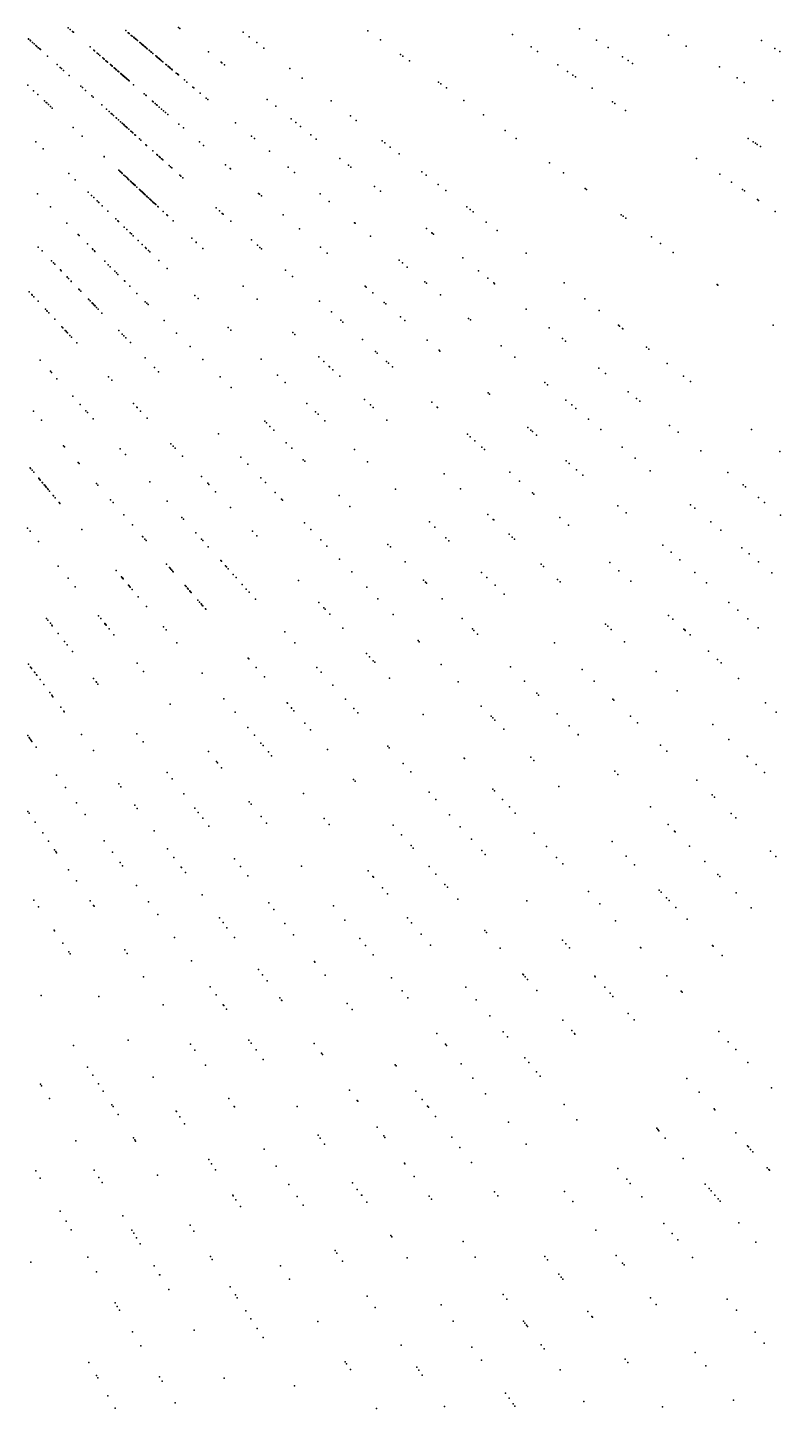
# Model space of a CAD drawing. Header units: metres. Extents: x -4327 to 4266, y -3886 to 3992.
# Drawn here: x 1044 to 1580, y -1916 to -932 of the extents above; entities that cross this region are included whole.
import ezdxf

# ---------------------------------------------------------------- set-up
doc = ezdxf.new("R2010")
doc.units = ezdxf.units.M

msp = doc.modelspace()

# ---------------------------------------------------------------- linework, layer by layer
for p in [(1072.66, -932.45, 357.25), (1073.89, -933.52, 415.16), (1113.56, -934.39, 2503.58), (1151.22, -932.24, 2479.14), (1152.12, -932.97, 2496.5), (1286.16, -934.45, 2470.12), (1436.95, -933.17, 2468.38), (1044.19, -940.19, 358.07), (1044.38, -940.37, 377.8), (1045.41, -941.29, 320.33), (1045.61, -941.47, 2469.56), (1045.62, -941.48, 2454), (1045.84, -941.68, 351.29), (1047.25, -942.94, 409.5), (1048.25, -943.85, 342.31), (1075.65, -935.05, 373.99), (1075.93, -935.29, 371.59), (1076.27, -935.59, 349.37), (1115.29, -935.84, 2470.11), (1115.52, -936.04, 211.55), (1115.94, -936.39, 265.48), (1116.05, -936.48, 222.21), (1117.57, -937.75, 141.68), (1118.17, -938.26, 190.14), (1119.25, -939.16, 147.52), (1119.29, -939.19, 252.3), (1119.57, -939.43, 0.4), (1119.64, -939.49, 198.51), (1120.34, -940.08, 71.45), (1120.67, -940.35, 192.19), (1120.8, -940.46, 283.16), (1121.22, -940.81, 154.24), (1121.86, -941.36, 195.65), (1123.61, -942.82, 260.69), (1124.01, -943.16, 208.26), (1124.74, -943.77, 6.01), (1125.32, -944.26, 188.1), (1197.24, -935.39, 2477.78), (1201.5, -938.71, 2474.46), (1206.91, -942.94, 2470.51), (1295.13, -940.97, 2493.31), (1389.21, -937.04, 2479.94), (1449.21, -941.13, 2480.75), (1500.43, -937.57, 2445), (1566.75, -941.4, 2491.42), (1049.61, -945.07, 402.08), (1050.3, -945.69, 330.76), (1051.29, -946.58, 421.14), (1051.31, -946.61, 2461.13), (1052.26, -947.46, 313.51), (1052.76, -947.91, 343.78), (1057.83, -952.48, 314.35), (1088.24, -945.99, 2495.93), (1090.8, -948.22, 444.04), (1091.41, -948.75, 42.21), (1093.29, -950.38, 231.46), (1094.15, -951.13, 2471.99), (1095.25, -952.09, 222.96), (1097.16, -953.75, 26.57), (1125.68, -944.56, -9.22), (1125.83, -944.68, 15.63), (1126.32, -945.1, 126.62), (1126.93, -945.61, 116.99), (1127.39, -945.99, 130.78), (1127.61, -946.18, 81.57), (1128.49, -946.92, 106.65), (1128.94, -947.29, 112.35), (1130.26, -948.4, 2475.39), (1130.42, -948.53, 175.06), (1130.53, -948.63, 45.49), (1131.53, -949.46, 177.69), (1131.89, -949.77, 167.12), (1132.91, -950.62, 73.87), (1134.96, -952.35, 205.34), (1135.65, -952.93, 121.96), (1135.8, -953.05, 106.52), (1135.83, -953.08, 340.19), (1136.31, -953.48, 353.98), (1136.88, -953.96, 70.07), (1172.46, -949.44, 2481.64), (1211.95, -946.88, 2474.78), (1309.52, -951.42, 2485.08), (1311.08, -952.55, 2467.39), (1402.43, -945.95, 2448.46), (1407.16, -949.14, 2468.21), (1457.33, -946.4, 2506.29), (1467.61, -953.08, 2486.14), (1512.9, -945.36, 2459.66), (1576.09, -947.01, 2458.15), (1579.67, -949.16, 2458.14), (1064.67, -958.63, 2476.74), (1066.85, -960.59, 337.62), (1067.79, -961.44, 319.77), (1069.32, -962.82, 327.66), (1097.95, -954.44, 2511.87), (1098.3, -954.74, 157.37), (1099.51, -955.79, 103.07), (1100.2, -956.39, 441.78), (1100.47, -956.63, 225.65), (1100.64, -956.77, 165.76), (1102.74, -958.6, 294.37), (1102.74, -958.6, 294.37), (1102.88, -958.72, 235.95), (1103.26, -959.05, 96.21), (1103.53, -959.28, 94.64), (1103.83, -959.55, 88.25), (1103.96, -959.66, 101.08), (1105.4, -960.91, 56.35), (1105.45, -960.95, 66.75), (1105.54, -961.03, 279.35), (1106.01, -961.44, 167.37), (1106.31, -961.7, 18.79), (1106.89, -962.21, 42.01), (1106.93, -962.24, 30), (1108.08, -963.24, 349.53), (1108.11, -963.27, 175.81), (1108.58, -963.68, 103.12), (1108.67, -963.75, 363.28), (1137.33, -954.34, 2466.36), (1137.7, -954.64, 237.3), (1138.07, -954.95, 126.3), (1138.27, -955.12, 348.6), (1139.2, -955.91, 186.3), (1140.02, -956.59, -13.39), (1142.26, -958.47, 293.64), (1142.57, -958.73, 335.36), (1143.77, -959.74, 277.99), (1143.9, -959.85, -131.05), (1144.19, -960.09, 276.41), (1144.27, -960.16, -4.48), (1144.68, -960.5, 324.01), (1145.32, -961.04, 2505.28), (1146.21, -961.78, 315.91), (1146.36, -961.91, 244.13), (1146.79, -962.27, 255.97), (1181.63, -956.86, 2513.38), (1182.1, -957.24, 2450.56), (1183.99, -958.77, 2442.57), (1230.58, -961.43, 2491.56), (1315.85, -956.02, 2461.71), (1421.56, -958.85, 2453.13), (1428.41, -963.48, 2514.29), (1471.72, -955.75, 2504.69), (1474.85, -957.78, 2504.21), (1536.68, -960.22, 2467.05), (1043.76, -973.32, 440.16), (1073.27, -966.37, 417.11), (1073.37, -966.47, 2475.14), (1110, -964.91, 307.18), (1110.2, -965.08, 201.42), (1110.24, -965.12, 159.89), (1110.57, -965.4, 302.31), (1110.72, -965.54, 108.96), (1110.92, -965.71, 245.09), (1111.03, -965.8, 209.76), (1111.54, -966.25, 52.64), (1111.66, -966.35, 86.46), (1111.67, -966.36, 7.63), (1111.77, -966.44, 244.45), (1111.85, -966.52, 67.14), (1112.1, -966.74, 191.95), (1112.2, -966.82, 218.19), (1112.37, -966.97, 196.91), (1112.56, -967.14, 73.63), (1112.78, -967.33, 139.13), (1113.21, -967.7, 178.25), (1113.43, -967.89, 269.69), (1113.63, -968.07, 208.61), (1113.66, -968.09, 185.68), (1113.9, -968.3, 131.16), (1114.07, -968.44, 187.38), (1114.4, -968.73, 137.71), (1114.4, -968.73, 21.34), (1114.53, -968.85, 118.25), (1114.53, -968.85, 118.25), (1114.68, -968.98, 128), (1115.26, -969.48, 2494.67), (1115.45, -969.65, 256.04), (1115.75, -969.91, 32.66), (1116.1, -970.21, 2478.02), (1119.22, -972.92, 287), (1149.65, -964.67, 2459.54), (1150.38, -965.28, 249.2), (1150.67, -965.53, 215.7), (1150.91, -965.73, 63.54), (1151.18, -965.95, 61.1), (1155.39, -969.49, 275.71), (1157.2, -971.01, 266.79), (1239.24, -968.2, 2500), (1336.54, -971.05, 2459.39), (1338.13, -972.21, 2482.74), (1432.32, -966.12, 2480.34), (1434.12, -967.33, 2469.07), (1549.33, -968.13, 2459.13), (1554.42, -971.31, 2489.83), (1047.96, -977.24, 315.62), (1050.9, -979.98, 449.19), (1081.68, -973.95, 311.46), (1082.85, -975, 2500.12), (1085.02, -976.96, 2492.62), (1089.43, -980.93, 2459.5), (1090.49, -981.88, 309.81), (1126.66, -979.39, 340.79), (1127.9, -980.46, 113.11), (1128.15, -980.68, 278.31), (1161.53, -974.64, 2451.77), (1162.13, -975.14, 2492.35), (1166.57, -978.87, 2520.41), (1170.94, -982.54, 53.8), (1172.12, -983.53, 2483.19), (1214.48, -983.47, 2487.31), (1342.09, -975.09, 2481.28), (1445.9, -975.27, 2489.34), (1055.61, -984.37, 298.99), (1056.91, -985.59, 295.25), (1057.27, -985.92, 295.35), (1058.52, -987.08, 316.32), (1059.93, -988.4, 263.3), (1061.16, -989.54, 300.56), (1096.48, -987.28, 2503.28), (1099.9, -990.36, 2501.72), (1101.7, -991.97, 223.62), (1103.23, -993.36, 216.49), (1132.59, -984.55, -40.53), (1133.14, -985.03, -41.37), (1134.66, -986.34, 267.21), (1135.57, -987.14, 32.42), (1135.99, -987.5, 48.86), (1137.5, -988.82, 2494.52), (1139.19, -990.28, 330.75), (1140.55, -991.47, -2.88), (1141.98, -992.71, 2470.72), (1220.48, -988.32, 2484.52), (1259.97, -984.4, 2517.39), (1354.63, -984.2, 2469.33), (1460.41, -985.06, 2482.5), (1462.25, -986.3, 2482.76), (1469.74, -991.35, 2441.49), (1574.87, -984.09, 2499.67), (1103.88, -993.94, 217.44), (1104.79, -994.76, 278.47), (1104.98, -994.93, 216), (1106.8, -996.57, 285.71), (1106.81, -996.58, 266.39), (1106.93, -996.69, 259.71), (1108.39, -998, 246.66), (1109.9, -999.36, 311.93), (1111.04, -1000.38, 237.21), (1111.17, -1000.5, 147.68), (1112.15, -1001.38, 2479.93), (1112.18, -1001.41, 293.02), (1112.37, -1001.58, 295.62), (1113.28, -1002.4, 208.46), (1113.93, -1002.99, 169.54), (1114.08, -1003.12, 178.68), (1143.51, -994.04, 2492.33), (1151.47, -1000.95, -11.23), (1191.9, -1000.12, 2482.45), (1231.51, -997.26, 2476.97), (1234.82, -999.94, 2495.61), (1238.21, -1002.69, 2490.45), (1273.77, -995.17, 2458.15), (1277.77, -998.3, 2454.2), (1368.57, -994.33, 2503.55), (1076.05, -1003.43, 310.64), (1082.54, -1009.49, 2464.97), (1114.71, -1003.69, 288.6), (1115.73, -1004.6, 146.63), (1117.33, -1006.05, 308.03), (1117.84, -1006.51, 137.8), (1118.68, -1007.26, 2488.35), (1120.06, -1008.51, 290.84), (1120.37, -1008.79, 210.62), (1120.57, -1008.97, 2453.12), (1123.3, -1011.42, 128.51), (1124.44, -1012.45, 203.82), (1154.65, -1003.72, -14.6), (1203.23, -1009.63, 2512.13), (1205.25, -1011.32, 2474.11), (1245.55, -1008.63, 2466.51), (1249.27, -1011.64, 2479.8), (1296.39, -1012.85, 2451.99), (1384, -1005.53, 2490.56), (1391.79, -1011.19, 2458.33), (1557.14, -1011.22, 2443.04), (1049.56, -1013.55, 2494.07), (1054.84, -1018.64, 2475.53), (1127.99, -1015.64, 209.52), (1128.51, -1016.11, 2464.46), (1132.87, -1020.04, 280.39), (1135.8, -1022.68, 200.79), (1166.11, -1013.68, 2486.25), (1168.92, -1016.13, 2507.47), (1215.98, -1020.33, 2505.19), (1298.28, -1014.33, 2449.77), (1302.1, -1017.31, 2483.22), (1308.42, -1022.25, 2480.58), (1560.69, -1013.52, 2434.79), (1562.4, -1014.64, 2431.96), (1563.68, -1015.46, 2433.95), (1565.96, -1016.95, 2470.83), (1098.29, -1024.17, 317.92), (1098.34, -1024.22, 2470.32), (1136.33, -1023.16, 193.25), (1137.45, -1024.16, 140.22), (1137.8, -1024.48, 183.33), (1137.98, -1024.64, 168.13), (1138.24, -1024.88, 178.32), (1139.09, -1025.64, 110.12), (1139.1, -1025.65, 137.9), (1139.22, -1025.76, 121.07), (1140.06, -1026.52, 109.38), (1144.53, -1030.54, 76.08), (1145.44, -1031.36, 2516.77), (1146.4, -1032.22, 2479.25), (1184.81, -1029.94, 2501.72), (1188, -1032.72, 2481.32), (1188.19, -1032.88, 2484.71), (1229.35, -1031.55, 2493.45), (1266.24, -1025.38, 2445.71), (1272.32, -1030.3, 2472.03), (1274.03, -1031.69, 2493.04), (1415.69, -1028.56, 2463.19), (1520.31, -1025.46, 2491.04), (1072.95, -1036.14, 2459.56), (1077.61, -1040.64, 2500.9), (1108.56, -1033.75, 176.47), (1109.35, -1034.49, 175.76), (1109.96, -1035.06, 159.1), (1110.52, -1035.57, 156.66), (1110.76, -1035.8, 155.86), (1111.11, -1036.13, 160.94), (1112.32, -1037.25, 2456.25), (1113.2, -1038.07, 21.17), (1113.22, -1038.09, 18.68), (1113.27, -1038.14, 117.71), (1114.08, -1038.9, 2454.17), (1114.81, -1039.58, 23.7), (1115.12, -1039.87, 39.51), (1115.38, -1040.11, 22.04), (1115.88, -1040.58, 37.87), (1116.94, -1041.56, 2445.55), (1117.56, -1042.15, 187.2), (1152.18, -1037.43, -16.49), (1152.8, -1037.99, 2.12), (1154.33, -1039.37, 2487.32), (1233.96, -1035.41, 2464.23), (1324.64, -1034.92, 2470.31), (1327.71, -1037.32, 2481.86), (1425.64, -1035.79, 2489.11), (1537.03, -1036.74, 2478.56), (1545.42, -1042.4, 2455.6), (1050.65, -1050.65, 2468.28), (1086.79, -1049.5, 23.49), (1089.16, -1051.79, 20.23), (1089.22, -1051.85, 40.89), (1118.27, -1042.81, 158.6), (1118.45, -1042.97, 249.49), (1118.52, -1043.04, 155.27), (1118.7, -1043.2, 80.58), (1118.84, -1043.34, 2458.66), (1118.89, -1043.38, 152.79), (1119.43, -1043.89, 155.39), (1119.48, -1043.93, 83.99), (1119.49, -1043.94, 168.91), (1120.19, -1044.59, 232.75), (1120.2, -1044.6, 2513.3), (1120.42, -1044.81, 2483.21), (1121.52, -1045.84, 114.38), (1123.48, -1047.66, 252.33), (1123.56, -1047.74, 183.95), (1123.97, -1048.12, 123.06), (1124.34, -1048.46, 255.97), (1124.45, -1048.57, 96.14), (1124.89, -1048.98, 232.02), (1125.01, -1049.09, 244.07), (1125.53, -1049.58, 171.52), (1125.71, -1049.75, 227.89), (1125.72, -1049.75, 111.43), (1125.77, -1049.8, 91.2), (1126.24, -1050.23, 84.49), (1126.32, -1050.31, 95.46), (1126.54, -1050.52, 90.42), (1126.67, -1050.64, 99.71), (1126.95, -1050.9, 80.33), (1127.44, -1051.35, 188), (1128.49, -1052.34, 99.87), (1128.56, -1052.4, 59.36), (1128.58, -1052.42, 119.33), (1128.72, -1052.55, 110.04), (1208.28, -1050.35, 2496.5), (1209.01, -1050.97, 2494.99), (1210.31, -1052.11, 2467.98), (1252.08, -1050.62, 2473.81), (1290.92, -1045.37, 2481.62), (1295.16, -1048.8, 2472.23), (1336.29, -1044.03, 2503.78), (1341.6, -1048.17, 2472.84), (1440.97, -1046.93, 2475.58), (1441.97, -1047.66, 2454.64), (1553.1, -1047.58, 2453.89), (1554.5, -1048.52, 2512.44), (1059.95, -1059.95, 2484), (1090.82, -1053.39, 31.85), (1093.27, -1055.76, 2487.73), (1094.1, -1056.56, 2462.38), (1094.47, -1056.92, 2.9), (1096.89, -1059.25, 44.51), (1128.96, -1052.77, 310.12), (1129.82, -1053.58, 258.08), (1130.77, -1054.46, 234.09), (1131.13, -1054.79, 198.04), (1131.71, -1055.33, 259.38), (1132.6, -1056.16, 168.32), (1133.25, -1056.77, 243.25), (1133.59, -1057.09, 165.05), (1133.89, -1057.37, 242.53), (1134.45, -1057.89, 239.18), (1134.94, -1058.35, 310), (1136.46, -1059.77, 303.37), (1136.76, -1060.04, 305.21), (1177.97, -1060.65, 2510.75), (1258.53, -1056.03, 2463.12), (1258.69, -1056.17, 2480.99), (1356.61, -1059.9, 2483.08), (1359.07, -1061.82, 2507.96), (1563.76, -1054.77, 2440.23), (1564.61, -1055.34, 2438.8), (1071.54, -1071.54, 2480.48), (1100.76, -1063, -4.59), (1106.49, -1068.53, 178.23), (1107.85, -1069.84, 199.77), (1107.92, -1069.91, 2499.58), (1108.17, -1070.14, 239.26), (1108.45, -1070.42, 205), (1140.28, -1063.33, 2484.57), (1142.78, -1065.66, 2477.99), (1143.35, -1066.19, 2482.22), (1147.41, -1069.98, 2476.05), (1180.38, -1062.82, 2512.84), (1182.35, -1064.59, 2477.95), (1183.03, -1065.21, 2464.57), (1188.45, -1070.09, 2467), (1225.82, -1065.59, 2455.4), (1276.74, -1071.31, 2489.93), (1277.05, -1071.57, 2470.08), (1361.22, -1063.5, 2506.08), (1370.5, -1070.75, 2499.75), (1466.79, -1065.69, 2468.46), (1468.15, -1066.67, 2496.33), (1470.06, -1068.06, 2465.49), (1576.47, -1063.35, 2513.47), (1079.65, -1079.65, 2462.86), (1080.3, -1080.3, 2464.35), (1112.59, -1074.42, 2476.72), (1114.29, -1076.06, 250.98), (1116.65, -1078.34, 228.1), (1117.62, -1079.27, 2509.18), (1118.92, -1080.53, 212.99), (1237.33, -1075.59, 2487.28), (1287.95, -1080.71, 2459.21), (1327.99, -1075.39, 2461.8), (1331.69, -1078.38, 2527.06), (1331.94, -1078.59, 2457.66), (1332.88, -1079.34, 2514.53), (1378.24, -1076.8, 2493.5), (1488.28, -1081.3, 2476.19), (1051.23, -1088.58, 2467.98), (1053.93, -1091.38, 233.1), (1086.33, -1086.33, 2517.8), (1089.81, -1089.81, 159.87), (1090.24, -1090.24, 153.98), (1091.34, -1091.34, 85.53), (1091.66, -1091.66, 86.4), (1122.38, -1083.87, 242.33), (1125.37, -1086.75, 221.17), (1127.69, -1089, -42.33), (1128.26, -1089.55, 202.58), (1129.73, -1090.96, 266.78), (1129.83, -1091.07, 2505.96), (1160.66, -1082.33, 2498.6), (1163.75, -1085.21, 2496.22), (1163.86, -1085.31, 2493.45), (1168.52, -1089.67, 2491.45), (1203.31, -1083.46, 2491.88), (1207.55, -1087.29, 2456.45), (1209.25, -1088.81, 2483.38), (1210.28, -1089.74, 2488.45), (1252.39, -1088.69, 2461.66), (1494.82, -1086.05, 2470.16), (1060.71, -1098.39, 255.95), (1062.09, -1099.83, 234.05), (1062.96, -1100.73, 229.12), (1098.58, -1098.58, 58.92), (1101.17, -1101.17, 2478.63), (1130.82, -1092.02, 265.27), (1137.19, -1098.17, 2501), (1257.19, -1092.86, 2485.7), (1308.41, -1097.88, 2524.79), (1310.75, -1099.85, 2502.75), (1353.84, -1096.32, 2463.54), (1398.97, -1092.99, 2447.72), (1503.75, -1092.54, 2496.24), (1067.01, -1104.92, 146.63), (1067.64, -1105.58, 147.57), (1071.79, -1109.88, 153.24), (1071.95, -1110.04, 238.8), (1072.8, -1110.91, 2482.01), (1102.6, -1102.6, 2478.84), (1105.76, -1105.76, 133.81), (1107.01, -1107.01, 96.18), (1108.08, -1108.08, 130.64), (1143.11, -1103.89, 2480.95), (1227.34, -1105.1, 2470.26), (1232.4, -1109.66, 2480.45), (1314.27, -1102.8, 2477.44), (1365.11, -1105.45, 2447.06), (1371.74, -1110.81, 2510.61), (1044.85, -1120.47, 77.36), (1074.79, -1112.98, 2489.65), (1074.82, -1113.01, 228.22), (1080.14, -1118.52, 229.35), (1080.74, -1119.14, 221.68), (1081.57, -1120, 160.64), (1112.63, -1112.63, 93.22), (1112.98, -1112.98, 93.25), (1116.48, -1116.48, 64.19), (1197.34, -1116.54, 2460.33), (1284.19, -1116.33, 2494.7), (1285.01, -1117.04, 2478.82), (1289.77, -1121.18, 2523.23), (1326.75, -1113.27, 2503.87), (1327.91, -1114.25, 2465.62), (1375.88, -1114.17, 2506.55), (1376.5, -1114.67, 2473.16), (1426.01, -1114.12, 2466.62), (1535.08, -1115.3, 2460.3), (1535.6, -1115.68, 2508.89), (1046.63, -1122.37, 139.75), (1046.98, -1122.75, 118.71), (1048.18, -1124.04, 250.74), (1051.09, -1127.16, 231.62), (1087.11, -1125.73, 89.29), (1087.23, -1125.86, 81.6), (1088.22, -1126.88, 174.59), (1089.71, -1128.43, 89.51), (1089.77, -1128.49, 83.5), (1090.08, -1128.81, 214), (1090.39, -1129.14, 98.15), (1091.13, -1129.9, 219.44), (1091.26, -1130.04, 169.01), (1091.42, -1130.2, 2497.68), (1091.62, -1130.4, 2477.09), (1091.73, -1130.52, 218.69), (1121.57, -1121.57, 2479.29), (1127.51, -1127.51, 2507.44), (1128.54, -1128.54, 2473.84), (1129.53, -1129.53, 2505.91), (1162.91, -1123.01, 2464.3), (1165.25, -1125.27, 2498.89), (1207.24, -1125.77, 2451.57), (1251.77, -1127.1, 2487.01), (1297.78, -1128.15, 2451.54), (1298.9, -1129.12, 2450.81), (1337.96, -1122.68, 2495.82), (1440.67, -1125.57, 2477.77), (1056.45, -1132.9, 212.11), (1057.46, -1133.99, 202.84), (1057.65, -1134.19, 215.8), (1058.78, -1135.4, 183.32), (1063.09, -1140.03, 172.01), (1092.82, -1131.65, 154.51), (1093.92, -1132.79, 151.2), (1096.66, -1135.63, 2512.72), (1141.01, -1141.01, 2495.19), (1260.18, -1134.67, 2500.78), (1266.9, -1140.72, 2476.14), (1309.41, -1138.25, 2511.19), (1312.46, -1140.91, 2505.34), (1357.95, -1139.46, 2492.39), (1359.24, -1140.54, 2457.67), (1398.89, -1132.8, 2476.11), (1451.05, -1133.69, 2461.75), (1068.15, -1145.45, 89.36), (1068.69, -1146.03, 190.23), (1070.44, -1147.91, 172.33), (1070.8, -1148.3, 144.7), (1071.45, -1148.99, 87.92), (1072.09, -1149.67, 163.92), (1108.59, -1147.97, 2476.61), (1111.12, -1150.6, 2476.33), (1149.85, -1149.85, 2487.66), (1186.59, -1145.87, 2455.65), (1188.47, -1147.69, 2488.77), (1232.75, -1149.56, 2474.14), (1234.12, -1150.84, 2497.34), (1268.38, -1142.06, 2473.25), (1415.28, -1146.07, 2462.51), (1464.67, -1144.33, 2451.24), (1465.51, -1144.98, 2438.8), (1467.51, -1146.54, 2503.87), (1467.94, -1146.88, 2481.93), (1575.02, -1144.32, 2496.04), (1073.84, -1151.55, 163.32), (1074.9, -1152.69, 107.19), (1078.77, -1156.84, 2490.37), (1112.23, -1151.75, 2469.94), (1113.65, -1153.22, 2496.89), (1116.91, -1156.59, 2525.34), (1159.54, -1159.54, 2458.54), (1282.25, -1154.54, 2512), (1328.49, -1154.84, 2446.56), (1381.2, -1158.96, 2474.55), (1424.76, -1153.75, 2496.06), (1426.98, -1155.55, 2468.77), (1484.66, -1159.95, 2521.63), (1052.72, -1169.16, 2488.96), (1127.53, -1167.59, 2486.04), (1168.58, -1168.58, 2468.94), (1210.07, -1168.55, 2469.18), (1251.2, -1166.77, 2464.68), (1254.78, -1170.1, 2463.11), (1291.63, -1162.99, 2492.32), (1292.87, -1164.1, 2451.71), (1299.45, -1170.03, 2498.69), (1336.9, -1162.15, 2496.36), (1337.49, -1162.66, 2494.58), (1390.84, -1167.05, 2463.47), (1486.34, -1161.25, 2490.32), (1059.87, -1177.11, 2487.8), (1060.7, -1178.02, 2483.76), (1134.13, -1174.42, 2482.8), (1137.02, -1177.42, 2503.98), (1221.82, -1179.9, 2478.61), (1258.5, -1173.57, 2458.95), (1258.82, -1173.87, 2517.61), (1261.2, -1176.09, 2472.84), (1300.83, -1171.27, 2455.44), (1303.81, -1173.96, 2452.58), (1450.81, -1174.84, 2501.42), (1455.53, -1178.66, 2492.5), (1499.42, -1171.48, 2512.24), (1064.59, -1182.35, 2477.95), (1101.29, -1180.99, 2511.99), (1103.66, -1183.53, 2466.81), (1180.97, -1180.97, 2474.64), (1188.66, -1188.66, 2487.81), (1227.24, -1185.13, 2472.22), (1266.12, -1180.67, 2508.64), (1412.32, -1185.08, 2473.18), (1414.17, -1186.63, 2499.09), (1511.09, -1180.59, 2483.6), (1516.06, -1184.48, 2503.04), (1075.83, -1194.83, 2516.18), (1242.67, -1200.03, 2512.08), (1283.81, -1197.17, 2493.91), (1331.71, -1199.07, 2476.39), (1371.85, -1192.53, 2497.57), (1372.85, -1193.4, 2459.7), (1427.22, -1197.58, 2496.41), (1471.67, -1191.73, 2474.87), (1477.62, -1196.55, 2470.89), (1479.88, -1198.38, 2441.44), (1047.93, -1205.5, 2499.75), (1081.16, -1200.75, 2510.48), (1085.19, -1205.23, 2492.88), (1086.28, -1206.44, 2507.32), (1119.15, -1200.15, 2463.18), (1121.46, -1202.62, 2485.85), (1121.68, -1202.85, 2457.1), (1124.21, -1205.56, 2459.74), (1248.89, -1206.03, 2507.03), (1250.64, -1207.73, 2458.64), (1287.94, -1201.02, 2487.48), (1289.86, -1202.82, 2502.76), (1335.65, -1202.63, 2480.88), (1335.87, -1202.82, 2501.32), (1431.4, -1201.08, 2450.33), (1434.28, -1203.5, 2486.06), (1053.51, -1211.92, 2510.03), (1090.44, -1211.05, 2454.82), (1128.78, -1210.46, 2455.23), (1212.69, -1212.69, 2467.85), (1213.84, -1213.84, 2467.33), (1216.39, -1216.39, 2516.17), (1219.06, -1219.06, 2518.73), (1255.56, -1212.48, 2499.98), (1299.65, -1211.95, 2504.31), (1400.12, -1217.1, 2463.3), (1402.25, -1218.96, 2458.66), (1443.42, -1211.17, 2437.66), (1452.15, -1218.5, 2514.19), (1501.17, -1215.62, 2498.97), (1559.61, -1218.5, 2456.37), (1145.78, -1228.7, 2486.36), (1179.81, -1221.73, 2472.64), (1227.95, -1227.95, 2455.78), (1357.11, -1221.95, 2492.01), (1359.06, -1223.71, 2498.45), (1362.45, -1226.75, 2516.17), (1403.53, -1220.07, 2520.42), (1406.44, -1222.6, 2497.01), (1507.28, -1220.57, 2492.24), (1069.32, -1230.11, 2455.24), (1069.95, -1230.84, 2456.7), (1109.51, -1232.24, 2465.54), (1113.31, -1236.45, 2479.8), (1147.5, -1230.54, 2481.33), (1148.78, -1231.91, 2487.01), (1154.07, -1237.59, 2483.85), (1195.68, -1238.17, 2456.78), (1231.9, -1231.9, 2443.84), (1276.62, -1232.82, 2449.7), (1367.33, -1231.15, 2462.55), (1369.26, -1232.89, 2491.45), (1467.28, -1231.2, 2503.26), (1476.56, -1238.98, 2493.63), (1523.44, -1233.65, 2476.88), (1579.78, -1234.26, 2468.79), (1045.5, -1245.98, 63.46), (1045.73, -1246.26, 303.82), (1046.84, -1247.58, 298.63), (1047.99, -1248.95, 263.24), (1079.65, -1242, 2467.28), (1080.35, -1242.8, 2465.96), (1200.71, -1243.37, 2484.36), (1240.14, -1240.14, 2497.46), (1241.15, -1241.15, 2493.7), (1285.8, -1241.68, 2498.73), (1387.22, -1249.05, 2458.99), (1427.4, -1240.82, 2488.62), (1429.64, -1242.77, 2447.9), (1434.87, -1247.31, 2459.61), (1487.41, -1248.08, 2481.04), (1542.73, -1249.28, 2477.56), (1051.64, -1253.3, 315.7), (1051.67, -1253.33, 378.2), (1051.75, -1253.43, 227.68), (1052.2, -1253.97, 308.47), (1052.35, -1254.14, 345.66), (1052.7, -1254.56, 222.43), (1054.12, -1256.26, 197.27), (1054.23, -1256.38, 354.69), (1054.27, -1256.43, 382.9), (1054.38, -1256.56, 2491.51), (1055.5, -1257.9, 62.27), (1055.86, -1258.32, 239.54), (1056.12, -1258.64, 233.2), (1056.36, -1258.92, 221.38), (1092.81, -1257.13, 2479.73), (1093.7, -1258.15, 2478.82), (1130.79, -1255.87, 2480.55), (1167.58, -1252.07, 2509.99), (1172.08, -1256.9, 2507.9), (1172.76, -1257.63, 2509.34), (1209.93, -1252.92, 2503.45), (1213.24, -1256.34, 2449.95), (1340.61, -1250.14, 2464.55), (1394.13, -1255.28, 2460.08), (1439.28, -1251.14, 2500.83), (1553.61, -1258.09, 2534.46), (1056.58, -1259.18, 81.2), (1056.74, -1259.38, 75.82), (1056.97, -1259.65, 214.2), (1057.83, -1260.68, 201.61), (1058.41, -1261.36, 189.88), (1059.38, -1262.52, 297.56), (1061.94, -1265.57, 151.35), (1062.16, -1265.84, 2465.76), (1063.35, -1267.25, 140.64), (1102.75, -1268.57, 2487.6), (1177.67, -1262.9, 2502.26), (1220.02, -1263.36, 2460.8), (1224.59, -1268.11, 2504.54), (1225.28, -1268.81, 2457.22), (1265.64, -1265.64, 2504.99), (1305.95, -1261.14, 2483.1), (1352.17, -1260.92, 2454.91), (1403.4, -1263.63, 2521.78), (1404.52, -1264.63, 2495.3), (1555.3, -1259.46, 2464.52), (1564.5, -1266.91, 2457.12), (1066.09, -1270.52, 146.47), (1066.15, -1270.59, 153.78), (1066.41, -1270.9, 2493.22), (1066.67, -1271.2, 132.88), (1104.53, -1270.62, 2485.77), (1143.08, -1269.52, 2513.4), (1188.2, -1274.19, 2478.09), (1273.36, -1273.36, 2497.16), (1464.38, -1272.96, 2482.1), (1470.21, -1278.03, 2494.78), (1516.14, -1272.19, 2470.15), (1519.15, -1274.72, 2531.15), (1568.87, -1270.45, 2522.37), (1112.15, -1279.39, 2476.65), (1118.38, -1286.55, 2511.03), (1153.59, -1281.19, 2501.14), (1154.8, -1282.53, 2471.89), (1241.03, -1285.12, 2514.76), (1330, -1284.37, 2500.1), (1333.94, -1288.17, 2456.68), (1371.64, -1279.07, 2490.26), (1375.39, -1282.57, 2443.94), (1375.82, -1282.97, 2455.78), (1423.06, -1281.33, 2491.35), (1429.06, -1286.73, 2499.02), (1530.59, -1284.32, 2468.76), (1580.15, -1279.58, 2476.17), (1043.66, -1288.81, -123.69), (1045.43, -1291, -189.73), (1051.35, -1298.31, -184.34), (1082.22, -1289.73, 2480), (1125.62, -1294.88, 2521.36), (1125.8, -1295.08, 2509.97), (1127.23, -1296.73, 2463.81), (1128.12, -1297.75, 2506.34), (1163.45, -1292.14, 2447.5), (1167.65, -1296.81, 2479.19), (1168.46, -1297.71, 2478.03), (1203.89, -1291.02, 2484.8), (1206.92, -1294.26, 2451.18), (1245.53, -1289.79, 2477.81), (1252.57, -1297.07, 2500.41), (1341.74, -1295.71, 2487.94), (1343.95, -1297.83, 2455.55), (1386.78, -1293.19, 2466.97), (1389.09, -1295.34, 2496.34), (1390.6, -1296.76, 2462.63), (1537.8, -1290.37, 2536.48), (1172.39, -1302.07, 2480.62), (1257.02, -1301.68, 2492.06), (1300.39, -1300.39, 2469.77), (1302.18, -1302.18, 2464.76), (1496.45, -1300.85, 2508.15), (1502.36, -1305.98, 2478.9), (1552.76, -1302.92, 2496.15), (1557.87, -1307.21, 2484.91), (1065.54, -1315.83, 2470.77), (1142.71, -1314.54, 2491.85), (1144.77, -1316.91, -53.79), (1145.21, -1317.42, -70.02), (1145.8, -1318.1, 2519.03), (1181.32, -1311.99, -157.85), (1181.76, -1312.48, -158.88), (1184.7, -1315.74, -102.96), (1185.39, -1316.51, -88.48), (1186.68, -1317.94, 2490.61), (1265.94, -1310.92, 2495.4), (1312.79, -1312.79, 2536.38), (1409.71, -1314.57, 2476.86), (1411.43, -1316.18, 2485.47), (1458.64, -1313.36, 2471.71), (1508.51, -1311.32, 2528.35), (1564.66, -1312.9, 2495.75), (1072.55, -1324.48, 2492.85), (1106.82, -1319.06, 2492.27), (1110.52, -1323.46, -34.4), (1110.54, -1323.49, 2486.12), (1111.14, -1324.2, -55.17), (1111.22, -1324.29, 2510.94), (1111.44, -1324.56, -47.64), (1111.56, -1324.71, -40.09), (1111.83, -1325.02, -13.68), (1146.49, -1318.88, -50.05), (1147.21, -1319.72, -54.86), (1147.46, -1320, -77.8), (1190.21, -1321.87, 2486.53), (1192.21, -1324.08, -94.84), (1236.71, -1326.21, 2485.89), (1274.67, -1319.96, 2498.28), (1325.82, -1325.82, 2450.45), (1327.23, -1327.23, 2489.43), (1367.25, -1320.34, 2495.31), (1371.05, -1324.01, 2510.76), (1421.24, -1325.33, 2491.51), (1423.23, -1327.18, 2489.39), (1465.07, -1319.16, 2471.53), (1473.48, -1326.73, 2491.28), (1519.1, -1320.53, 2473.19), (1527.53, -1327.86, 2448.5), (1573.95, -1320.7, 2471.81), (1077.46, -1330.55, 2472.3), (1115.55, -1329.47, -29.82), (1116, -1330, -14.68), (1116.48, -1330.57, 15.63), (1116.52, -1330.61, -5.21), (1116.74, -1330.88, 23.22), (1118.1, -1332.5, 2477), (1122.45, -1337.68, 2498.2), (1155.96, -1329.79, 2491.71), (1156.59, -1330.51, -183.83), (1157.62, -1331.69, -29.36), (1157.79, -1331.89, -28.4), (1157.8, -1331.9, -83.32), (1158.11, -1332.26, -59.23), (1158.19, -1332.35, -46.71), (1159.27, -1333.58, -66.05), (1159.36, -1333.69, -45.79), (1159.85, -1334.25, -124.11), (1160.18, -1334.64, 2503.69), (1196.65, -1329.01, -76.62), (1199.52, -1332.2, -75.82), (1201.6, -1334.51, -89.69), (1285.33, -1331, 2530.73), (1328.03, -1328.03, 2449), (1376.77, -1329.53, 2453.86), (1383.4, -1335.93, 2504.89), (1128.34, -1344.71, 2493.91), (1164.88, -1340.04, -39.23), (1166.15, -1341.5, -122.83), (1167.31, -1342.84, -115.16), (1167.52, -1343.07, -114.2), (1168.18, -1343.84, -70.45), (1168.43, -1344.12, -89.93), (1170.44, -1346.43, -102.77), (1170.56, -1346.58, -103.76), (1206.01, -1339.41, 2510.83), (1251.26, -1341.81, 2469.57), (1254.82, -1345.63, 2462.55), (1255.74, -1346.62, 2467.16), (1293.18, -1339.12, 2460.64), (1339.17, -1339.17, 2506.13), (1543.51, -1341.75, 2468.62), (1549.89, -1347.3, 2528.95), (1057.17, -1353.12, 2523.43), (1058.18, -1354.41, -140.46), (1059.87, -1356.57, -120.85), (1094.25, -1351.29, 2456.06), (1095.79, -1353.19, 2511.43), (1098.61, -1356.67, 11.9), (1098.8, -1356.9, 50.96), (1099.04, -1357.2, -35.72), (1099.08, -1357.25, 11.91), (1259.09, -1350.21, 2456.93), (1304.15, -1350.48, 2450.82), (1353.33, -1353.33, 2462.12), (1455.51, -1357.29, 2525.93), (1500.42, -1350.99, 2497.46), (1503.51, -1353.77, 2455.67), (1556.88, -1353.37, 2465.26), (1060.93, -1357.93, 2523.5), (1061.27, -1358.37, -152.23), (1065.5, -1363.78, -159.5), (1099.34, -1357.57, 36.69), (1099.49, -1357.76, 2522.86), (1099.5, -1357.77, -20.49), (1099.58, -1357.87, 0.48), (1101.72, -1360.52, 2504.56), (1105.23, -1364.85, 7.18), (1140.45, -1359.13, 2497.43), (1142.32, -1361.36, 2475.7), (1226.94, -1362.65, 2473.78), (1268.31, -1360.1, 2520.42), (1360.66, -1360.66, 2483.82), (1361.73, -1361.73, 2482.97), (1364.27, -1364.27, -130.16), (1457.1, -1358.76, 2528.67), (1459.44, -1360.95, 2524.23), (1459.57, -1361.07, 2527.28), (1511.37, -1360.85, 2524.12), (1511.94, -1361.35, 2488.73), (1512.37, -1361.75, 2534.26), (1515.85, -1364.88, 2437.66), (1564.22, -1359.76, 2515.68), (1070.04, -1369.59, 2466.38), (1071.95, -1372.03, 2488.03), (1075.64, -1376.76, 2485.05), (1149.92, -1370.43, 2466.54), (1234.01, -1370.5, 2533.95), (1321.99, -1368.97, 2464.8), (1322.75, -1369.75, 2491.4), (1419.21, -1370.52, 2487.28), (1469.07, -1369.93, 2451.7), (1528.85, -1376.58, 2458.55), (1044.32, -1385.86, -97.11), (1121.63, -1385.1, 2488.61), (1200.82, -1381.38, 2472.16), (1201.31, -1381.95, 2470.36), (1285.23, -1378.25, 2499.41), (1287.4, -1380.57, 2497.96), (1290.02, -1383.38, 2517.29), (1291, -1384.43, 2448.93), (1338.41, -1385.96, 2486.98), (1535.26, -1382.35, 2477.08), (1537.91, -1384.74, 2506.28), (1045.76, -1387.77, -119.13), (1046.37, -1388.58, 2484.55), (1046.55, -1388.81, -118.27), (1048.5, -1391.41, -114.67), (1048.74, -1391.73, -90.85), (1049.9, -1393.27, 2504.55), (1050.14, -1393.58, 2467.62), (1052.52, -1396.74, 2531.35), (1090.59, -1395.89, 2496.36), (1126.33, -1390.9, 2476.15), (1168.12, -1392.11, 2496.96), (1206.61, -1388.04, 2464.36), (1212.49, -1394.81, 2476.38), (1249.81, -1388.05, 2482.89), (1252.81, -1391.38, 2497.34), (1301.63, -1395.83, 2514.14), (1387.72, -1387.72, 2496.45), (1438.89, -1389.52, 2488.15), (1491.56, -1390.9, 2467.19), (1550.27, -1395.87, 2468.28), (1055.2, -1400.3, 2468.09), (1059.53, -1406.05, 2495.46), (1092.48, -1398.31, 2492.04), (1092.65, -1398.52, 2506.86), (1093.72, -1399.9, 2466.29), (1261.1, -1400.59, 2446.48), (1350.39, -1398.37, 2497.97), (1397.84, -1397.84, 2483.85), (1406.52, -1406.52, 2538.82), (1447.54, -1397.88, 2511.51), (1506.48, -1404.81, 2486.33), (1060.91, -1407.87, -87.09), (1061.24, -1408.32, -90.97), (1061.71, -1408.93, -108.38), (1067.35, -1416.42, 2465.03), (1145.19, -1414.2, 2491.76), (1183.58, -1410.53, 2506.94), (1228.61, -1413.35, 2503.59), (1228.85, -1413.63, 2484.24), (1270.27, -1410.78, 2450.42), (1367, -1415.57, 2517.35), (1407.83, -1407.83, 2538.33), (1460.77, -1410.65, 2462.09), (1461.49, -1411.35, 2455.1), (1569.63, -1413.3, 2496.35), (1069.5, -1419.28, -96.54), (1069.75, -1419.6, 2487.7), (1191.53, -1420.01, 2475.35), (1231.71, -1416.92, 2484.39), (1231.79, -1417.01, 2501.52), (1233.49, -1418.97, 2493.63), (1276.16, -1417.32, 2512.35), (1278.98, -1420.45, 2456.14), (1325.6, -1421.54, 2486.43), (1374.02, -1422.84, 2488.06), (1375.11, -1423.97, 2473.38), (1376.64, -1425.56, 2495.6), (1421.07, -1421.07, 2525.12), (1473.4, -1422.84, 2522.35), (1577.07, -1420, 2513.74), (1081.96, -1435.81, 2504.54), (1121.51, -1435.47, 2505.84), (1200.64, -1430.87, 2531.48), (1241.24, -1427.89, 2453.17), (1245.37, -1432.63, 2464.11), (1383.03, -1432.17, 2529.76), (1429.71, -1429.71, 2459.61), (1435.95, -1435.95, 2473.08), (1436.06, -1436.06, 2517.75), (1478.2, -1427.48, 2466.69), (1532.1, -1428.71, 2500.74), (1043.81, -1436.68, -87.73), (1044.79, -1438.03, -42.18), (1044.81, -1438.06, -27.63), (1045.1, -1438.45, -41.22), (1045.76, -1439.36, -18.92), (1045.82, -1439.44, -2.43), (1046.26, -1440.06, 2491.16), (1046.79, -1440.78, -35.46), (1049.71, -1444.8, -21.92), (1125.95, -1441.15, 2472.96), (1205.29, -1436.41, 2461.69), (1209.96, -1441.97, 2536.62), (1211.42, -1443.71, 2454.72), (1300.32, -1444.15, 2477.54), (1301.39, -1445.34, 2501.99), (1494.63, -1443.35, 2477.57), (1543.49, -1439.32, 2466.93), (1090.63, -1447.31, 2492.9), (1172.52, -1447.94, 2473.88), (1178.32, -1455.1, 2458.12), (1215.22, -1448.25, 2501.75), (1217.56, -1451.03, 2450.51), (1257.5, -1446.59, 2516.39), (1354.78, -1452.82, 2484.8), (1354.99, -1453.05, 2507.56), (1402.25, -1452.08, 2510.94), (1404.42, -1454.32, 2495.25), (1404.54, -1454.44, 2515.03), (1499.15, -1447.71, 2496.11), (1556.36, -1451.33, 2476.54), (1556.59, -1451.55, 2476.92), (1064.3, -1464.88, 2513.76), (1143.04, -1463.03, 2499.07), (1179.06, -1456.02, 2536.3), (1181.89, -1459.51, 2490.83), (1311.41, -1456.47, 2490.27), (1316.78, -1462.43, 2486.49), (1462.06, -1462.06, 2484.72), (1464.26, -1464.26, 2491.23), (1562.79, -1457.32, 2495.02), (1568.71, -1462.85, 2529.51), (1070.56, -1473.5, 2479.74), (1108.56, -1471.1, 2510.77), (1110.17, -1473.25, 2468.96), (1146.57, -1467.54, 2535.55), (1275.94, -1467.8, 2496.31), (1277.17, -1469.21, 2484.7), (1375.27, -1474.79, 2453.05), (1422.28, -1472.81, 2463.16), (1520.53, -1468.36, 2509.36), (1078.58, -1484.53, 2472.78), (1154.88, -1478.18, 2510.62), (1201.58, -1483.83, 2509.47), (1240.17, -1477.98, 2498.84), (1329.93, -1477.03, 2505.69), (1334.58, -1482.21, 2534.28), (1376.46, -1476.07, 2477.13), (1382.14, -1482.17, 2473.55), (1531.49, -1478.94, 2513.51), (1533.23, -1480.62, 2521.94), (1043.76, -1490.64, -31.27), (1044.68, -1491.95, -49.18), (1084.69, -1492.95, 2489.64), (1119.98, -1486.26, 2459.84), (1121.63, -1488.46, 2480.31), (1162.85, -1488.38, 2519.35), (1165.17, -1491.35, 2465.03), (1203.01, -1485.59, 2512.46), (1210.02, -1494.24, 2467.92), (1344.36, -1493.07, 2460.41), (1387.06, -1487.44, 2468.6), (1391.12, -1491.79, 2523.12), (1487.49, -1487.49, 2497.32), (1545.11, -1492.09, 2469.58), (1548.36, -1495.24, 2524.41), (1049.1, -1498.27, -40.41), (1133.74, -1504.53, 2453.72), (1168.44, -1495.53, 2455.26), (1172.82, -1501.14, 2472.82), (1213.8, -1498.92, 2498.05), (1255.06, -1495.72, 2503.34), (1258.66, -1500.02, 2499.27), (1304.27, -1500.39, 2509.12), (1352.03, -1501.58, 2535.95), (1500.07, -1500.07, 2521.23), (1504.67, -1504.67, 2498.37), (1054.47, -1505.93, -18.55), (1058.58, -1511.81, 2532.95), (1058.6, -1511.83, 2467.35), (1098.26, -1511.62, 2520.77), (1310.23, -1507.25, 2534.76), (1360.09, -1510.53, 2534.01), (1404.59, -1506.24, 2480.43), (1460.31, -1512.19, 2501.14), (1505.24, -1505.24, 2499.32), (1062.86, -1517.93, 2491.44), (1063.84, -1519.32, 0.51), (1064.36, -1520.06, 2517.81), (1104.19, -1519.79, 2463.46), (1143.46, -1517.42, 2519.98), (1147.95, -1523.39, 2515.58), (1190.99, -1524.4, 2491.4), (1317.01, -1515.05, 2466.6), (1318.51, -1516.78, 2466.67), (1367.33, -1518.57, 2477.52), (1369.78, -1521.29, 2481.95), (1413.41, -1515.7, 2515.48), (1420.6, -1523.41, 2508.71), (1470.3, -1522.54, 2485.04), (1515.42, -1515.42, 2480.38), (1573.03, -1519.06, 2475.78), (1576.86, -1522.76, 2492.75), (1072.86, -1532.2, 32.14), (1109.52, -1527.12, 2529.27), (1111.17, -1529.4, 2521.55), (1153.2, -1530.35, 2465.08), (1153.36, -1530.56, 2507.49), (1156.09, -1534.18, 2462.92), (1195.29, -1529.91, 2491.98), (1238.76, -1529.74, 2503.92), (1286.3, -1532.95, 2534.15), (1329.94, -1529.92, 2476.98), (1424.99, -1528.11, 2505.31), (1476.2, -1528.65, 2484.03), (1526.27, -1526.27, 2468.04), (1078.46, -1540.19, 2465.64), (1121.29, -1543.32, 2456.84), (1200.5, -1536.57, 2502.82), (1289.68, -1536.98, 2504.1), (1290.06, -1537.44, 2533.03), (1334.57, -1535.25, 2471.83), (1340.98, -1542.62, 2480.94), (1535.6, -1535.6, 2516.18), (1536.99, -1536.99, 2518.45), (1048.17, -1553.97, 2483.22), (1168.07, -1550.08, 2496.86), (1296.59, -1545.21, 2495.12), (1300.07, -1549.37, 2460.38), (1342.81, -1544.73, 2481.57), (1350.18, -1553.2, 2486.88), (1399.44, -1554.24, 2504.94), (1443.29, -1547.74, 2520.67), (1493.75, -1546.83, 2442.57), (1495.14, -1548.26, 2496.54), (1498.96, -1552.21, 2530.69), (1500.86, -1554.19, 2473.17), (1548.64, -1548.64, 2501.47), (1051.35, -1558.69, 2473.89), (1088.32, -1554.28, 2471.37), (1090.62, -1557.57, 2530.48), (1091.1, -1558.25, 2522.97), (1129.75, -1554.96, 2461.48), (1136.4, -1564.11, 2518.17), (1215.6, -1555.9, 2517.28), (1219.18, -1560.48, 2516.21), (1261.65, -1558, 2499.3), (1451.36, -1556.39, 2473.87), (1505.55, -1559.04, 2480.89), (1559.23, -1559.23, 2488.29), (1180.38, -1566.42, 2503.4), (1182.98, -1569.87, 2472.6), (1185.75, -1573.55, 2511.97), (1227.02, -1570.51, 2501.35), (1269.85, -1568.13, 2538.16), (1314.35, -1566.38, 2526.48), (1317.36, -1569.97, 2446.51), (1462.71, -1568.56, 2540.48), (1513.7, -1567.48, 2516.4), (1062.53, -1575.27, 2525.84), (1062.81, -1575.67, 2458.82), (1148.26, -1580.44, 2496.2), (1191.05, -1580.57, 2523.18), (1233.27, -1578.51, 2542.42), (1280.46, -1581.24, 2461.41), (1324.1, -1578, 2517.03), (1369.53, -1575.46, 2503), (1370.74, -1576.85, 2521.95), (1424.86, -1582.47, 2522.34), (1068.78, -1584.53, 2514.89), (1072.95, -1590.71, 2513.3), (1073.88, -1592.1, 2509.82), (1112.85, -1589.31, 2504.38), (1114.7, -1591.96, 2519.89), (1284.45, -1586.16, 2513.42), (1289.93, -1592.94, 2482.38), (1330.82, -1586.01, 2487.98), (1380.48, -1588.06, 2506.31), (1427.13, -1584.99, 2495.83), (1429.79, -1587.94, 2481.23), (1480.42, -1587.56, 2476.59), (1480.64, -1587.8, 2498.87), (1531.71, -1586.13, 2496.39), (1532.22, -1586.66, 2491.74), (1538.68, -1593.35, 2485.81), (1160.45, -1597.22, 2511.39), (1208.12, -1603.23, 2536.48), (1248.16, -1597.58, 2499.39), (1248.46, -1597.95, 2519.58), (1126.27, -1608.48, 2483.83), (1211.1, -1607.19, 2539.89), (1214.27, -1611.39, 2509.77), (1255.73, -1607.27, 2506.15), (1303.04, -1609.12, 2468.95), (1396.63, -1606.64, 2488.4), (1397.1, -1607.17, 2467.35), (1398.26, -1608.52, 2535.78), (1399.97, -1610.48, 2533.26), (1447.82, -1607.96, 2495.95), (1448.21, -1608.4, 2491.13), (1499.21, -1607.71, 2456.2), (1053.23, -1621.83, 2513.09), (1094.39, -1622.49, 2500.73), (1173.77, -1615.56, 2528.85), (1177.93, -1621.28, 2526.45), (1310.54, -1618.38, 2494.19), (1355.92, -1615.92, 2484.88), (1406.63, -1618.14, 2525.67), (1455.03, -1615.98, 2491.87), (1458.77, -1620.12, 2435.89), (1460.83, -1622.42, 2526.72), (1509.43, -1618.66, 2494.75), (1510.16, -1619.45, 2460.6), (1140.3, -1628.51, 2540.3), (1183.07, -1628.35, 2464.86), (1183.41, -1628.83, 2507.17), (1185.36, -1631.51, 2494.54), (1223.4, -1623.51, 2448.31), (1224.7, -1625.24, 2478.3), (1224.8, -1625.36, 2478.49), (1271.5, -1627.45, 2512.33), (1274.85, -1631.73, 2530.18), (1314.57, -1623.36, 2501.86), (1363.42, -1624.86, 2520.84), (1373.08, -1636.37, 2496.95), (1425.19, -1639.49, 2508.66), (1471.75, -1634.55, 2512.19), (1475.89, -1639.14, 2505.44), (1335.31, -1648.97, 2507.8), (1382.55, -1647.65, 2503.09), (1385.6, -1651.29, 2500.32), (1431.49, -1646.74, 2497.65), (1433.33, -1648.86, 2443.79), (1433.77, -1649.36, 2441.85), (1536.34, -1647.52, 2492.3), (1076.29, -1657.35, 2488.55), (1115.37, -1653.6, 2523.06), (1159.86, -1656.45, 2457.16), (1162.88, -1660.76, 2541.69), (1201.41, -1653.6, 2505.87), (1202.99, -1655.77, 2528.81), (1206.48, -1660.57, 2491.36), (1247.89, -1656, 2475.25), (1341.46, -1656.56, 2522.13), (1342.16, -1657.43, 2529.04), (1543.04, -1654.71, 2486.76), (1548.34, -1660.39, 2489.84), (1170.34, -1671.42, 2498.75), (1211.45, -1667.41, 2479.5), (1253, -1662.79, 2507.55), (1253.72, -1663.74, 2511.77), (1305.67, -1671.18, 2498.22), (1306.22, -1671.89, 2488.26), (1352.73, -1670.48, 2496.01), (1398.04, -1666.12, 2511.68), (1400.9, -1669.53, 2475.6), (1556.88, -1669.55, 2492.62), (1086.36, -1672.84, 2472.8), (1090.12, -1678.64, 2489.7), (1133.23, -1680.09, 2490.06), (1360.93, -1680.61, 2530.61), (1406.43, -1676.12, 2466.33), (1409.02, -1679.2, 2514.72), (1513.44, -1680.85, 2496.88), (1052.83, -1684.88, 2524.46), (1053.66, -1686.2, 2529.27), (1094.09, -1684.75, 2515.58), (1097.41, -1689.86, 2500.76), (1273.01, -1689.34, 2483.52), (1320.39, -1690.03, 2509.71), (1369.99, -1691.8, 2472.79), (1522.19, -1690.57, 2481.24), (1573.77, -1687.66, 2525.19), (1059.22, -1695.1, 2556.94), (1103.72, -1699.58, 2495.57), (1104.52, -1700.81, 2500.17), (1187.01, -1695.22, 2478.64), (1190.96, -1700.86, 2517.44), (1191.14, -1701.12, 2503.88), (1235.83, -1700.97, 2507.07), (1278.41, -1696.51, 2516.22), (1278.93, -1697.19, 2473.13), (1324.92, -1695.83, 2509.99), (1328.73, -1700.7, 2503.35), (1329.33, -1701.46, 2477.03), (1426.01, -1699.46, 2492.43), (1108.28, -1706.61, 2517.09), (1149.53, -1704.24, 2492.37), (1149.71, -1704.52, 2487.23), (1152.25, -1708.28, 2484.44), (1334.46, -1708.03, 2514.15), (1435.15, -1710.35, 2483.75), (1532.91, -1702.47, -21.87), (1533.53, -1703.15, -44.38), (1155.59, -1713.23, 2513.88), (1250.62, -1721.33, 2487.07), (1292.85, -1715.67, 2500.06), (1386.46, -1712.14, 2524.64), (1492.02, -1716.38, 2510.59), (1492.87, -1717.36, 2495.56), (1492.94, -1717.43, 2506.63), (1493.56, -1718.14, 2472.22), (1548.36, -1719.63, -5.68), (1078.11, -1725.34, 2494.24), (1119.06, -1723.2, 2527.44), (1119.96, -1724.58, 2476.59), (1120.62, -1725.61, 2522.53), (1252.21, -1723.52, 2484.75), (1255.35, -1727.83, 2524.21), (1297.43, -1721.75, 2475.95), (1298.3, -1722.9, 2513.37), (1345.98, -1722.78, 2456.21), (1351.69, -1730.09, 2472.05), (1399.02, -1727.65, 2503.08), (1498.11, -1723.38, 2490.64), (1556.81, -1729.01, -42.52), (1557.44, -1729.71, 2456.75), (1172.73, -1738.64, 2517.4), (1212.33, -1731.39, 2489.84), (1360.12, -1740.87, 2506.67), (1510.85, -1738.03, 2449.41), (1558.96, -1731.41, 2483.46), (1560.51, -1733.12, -22.26), (1560.56, -1733.17, 2518.84), (1049.59, -1746.82, 2495.65), (1091.2, -1746.29, 2474.53), (1136.28, -1749.72, 2498.79), (1174.8, -1741.72, 2516.26), (1177.64, -1745.92, 2513.97), (1220.69, -1743.32, 2523.69), (1312.21, -1741.37, 2515.21), (1312.57, -1741.84, 2518.67), (1319.24, -1750.69, 2492.75), (1464.21, -1744.98, 2528.49), (1570.8, -1744.55, 2560.48), (1571.84, -1745.7, 2465.96), (1572.37, -1746.29, 2461.41), (1052.72, -1752.02, 2491.97), (1094.42, -1751.44, 2512.33), (1096.71, -1755.11, 2467.8), (1229.92, -1756.5, 2517.59), (1275.23, -1755.2, 2513.72), (1278.64, -1759.9, 2462.85), (1470.7, -1752.71, 2506.51), (1473.14, -1755.63, 2518.94), (1526.56, -1756.11, 2456.03), (1529.34, -1759.31, 2545.35), (1189.92, -1764.14, 2531.76), (1190.15, -1764.46, 2487.83), (1192.1, -1767.36, 2530.78), (1235.85, -1764.97, 2513.03), (1281.59, -1763.95, 2517.92), (1281.75, -1764.17, 2485.18), (1285.34, -1769.11, 2454.08), (1329.78, -1764.68, 2463.47), (1331.4, -1766.83, 2461.06), (1376.34, -1761.63, 2486.91), (1378.66, -1764.6, 2499.31), (1426.31, -1761.35, 2472.03), (1432.16, -1768.57, 2484.88), (1481.3, -1765.34, 2475.32), (1530.81, -1760.99, 2545), (1533.5, -1764.09, 2530.01), (1535.81, -1766.75, 2509), (1537.24, -1768.39, 2522.35), (1066.83, -1775.5, 2469.91), (1111.55, -1778.85, 2487.38), (1195.36, -1772.2, 2526.5), (1240.16, -1771.13, 2499.63), (1071.13, -1782.66, 2521.49), (1074.78, -1788.74, 2518.87), (1117.83, -1788.91, 2476.67), (1159.44, -1785.39, 2530.03), (1162.2, -1789.63, 2475.14), (1448.68, -1788.97, 2480.74), (1497.13, -1784.21, 2477.28), (1550.55, -1783.71, 2486.46), (1119.27, -1791.21, 2518.56), (1121.27, -1794.41, 2484.28), (1123.98, -1798.74, 2512.4), (1302.55, -1792.8, 2500.64), (1303.23, -1793.74, 2488.24), (1354.12, -1796.97, 2483.91), (1503.1, -1791.33, 2470.91), (1506.95, -1795.91, 2537.54), (1562.63, -1797.6, 2481.33), (1086.47, -1808.19, 2495.97), (1174, -1807.8, 2459.29), (1175.3, -1809.8, 2470.16), (1262.81, -1803.47, 2522.95), (1264.11, -1805.34, 2467.92), (1314.13, -1808.74, 2484.39), (1362.53, -1808.14, 2491.14), (1412.31, -1807.68, 2472.13), (1463.22, -1806.92, 2462.19), (1517.48, -1808.47, 2502.74), (1046.05, -1811.81, 2519.67), (1092.7, -1818.57, 2490.94), (1133.77, -1814.41, 2531.49), (1223.82, -1814.39, 2527.37), (1268.16, -1811.12, 2456.88), (1414.25, -1810.16, 2530.32), (1467.71, -1812.47, 2518.84), (1468.77, -1813.78, 2523.41), (1137.72, -1820.73, 2523.52), (1137.81, -1820.87, 2523.71), (1188.02, -1829.39, 2485.93), (1230.25, -1823.93, 2469.01), (1422.23, -1820.37, 2473.19), (1423.92, -1822.53, 2553.21), (1425.07, -1824.01, 2480.85), (1144.28, -1831.24, 2518.53), (1144.32, -1831.3, 2515.83), (1191.71, -1835.07, 2479.97), (1193.06, -1837.15, 2521.33), (1285.62, -1836.06, 2490.7), (1382.58, -1834.75, 2470.36), (1385.11, -1838.11, 2513.08), (1487.64, -1837.08, 2454.56), (1542.33, -1838.07, 2524.34), (1106.09, -1840.84, 2458.3), (1107.56, -1843.29, 2519.24), (1109.18, -1845.99, 2500.74), (1199.12, -1846.48, 2492.64), (1291.26, -1844.11, 2479.79), (1338.43, -1842.19, 2486.35), (1443.03, -1846.99, 2501.15), (1491.5, -1841.85, 2529.06), (1548.96, -1845.98, 2518.64), (1202.78, -1852.11, 2514.04), (1207.32, -1859.11, 2509.69), (1250.56, -1854.04, 2487.84), (1346.86, -1853.79, 2524.03), (1397.02, -1853.91, 2531.91), (1398, -1855.2, 2539.24), (1399.13, -1856.71, 2475.45), (1399.84, -1857.65, 2474), (1445.68, -1850.39, 2462.33), (1446.17, -1851.01, 2492.93), (1118.42, -1861.37, 2521.58), (1162.41, -1860.24, 2464.42), (1211.42, -1865.43, 2501.68), (1562.15, -1861.69, 2485.23), (1124.39, -1871.29, 2515.54), (1309.96, -1870.82, 2482.85), (1360.33, -1872.33, 2475.04), (1409.74, -1870.78, 2491.49), (1411.74, -1873.44, 2533.51), (1519.34, -1876.23, 2526.1), (1568.65, -1869.44, 2473.89), (1087.3, -1883.26, 2472.85), (1269.9, -1882.71, 2493.29), (1270.95, -1884.27, 2489.89), (1273.7, -1888.34, 2487.09), (1320.99, -1886.57, 2514.74), (1367.04, -1881.57, 2481.82), (1423.11, -1888.53, 2495.95), (1469.49, -1880.87, 2533.14), (1471.4, -1883.31, 2487.06), (1526.99, -1885.67, 2492.14), (1092.68, -1892.58, 2482.35), (1093.61, -1894.18, 2481.73), (1137.77, -1893.57, 2468.31), (1139.59, -1896.6, 2464.13), (1183.72, -1894.35, 2495.88), (1322.59, -1888.85, 2539.95), (1324.94, -1892.21, 2489.35), (1100.95, -1906.9, 2468.37), (1233.81, -1899.91, 2492.62), (1384.2, -1905.19, 2546.17), (1106.16, -1915.92, 2458.37), (1148.83, -1911.98, 2528.15), (1292.33, -1915.96, 2545.69), (1340.7, -1914.71, 2475.28), (1386.74, -1908.68, 2506.59), (1389.7, -1912.76, 2449.64), (1390.8, -1914.27, 2470.38), (1390.95, -1914.48, 2500.51), (1440.08, -1911.05, 2522.96), (1496.07, -1914.89, 2471.46), (1546.68, -1909.99, 2543.63)]:
    msp.add_point(p)

doc.saveas('drawing.dxf')
